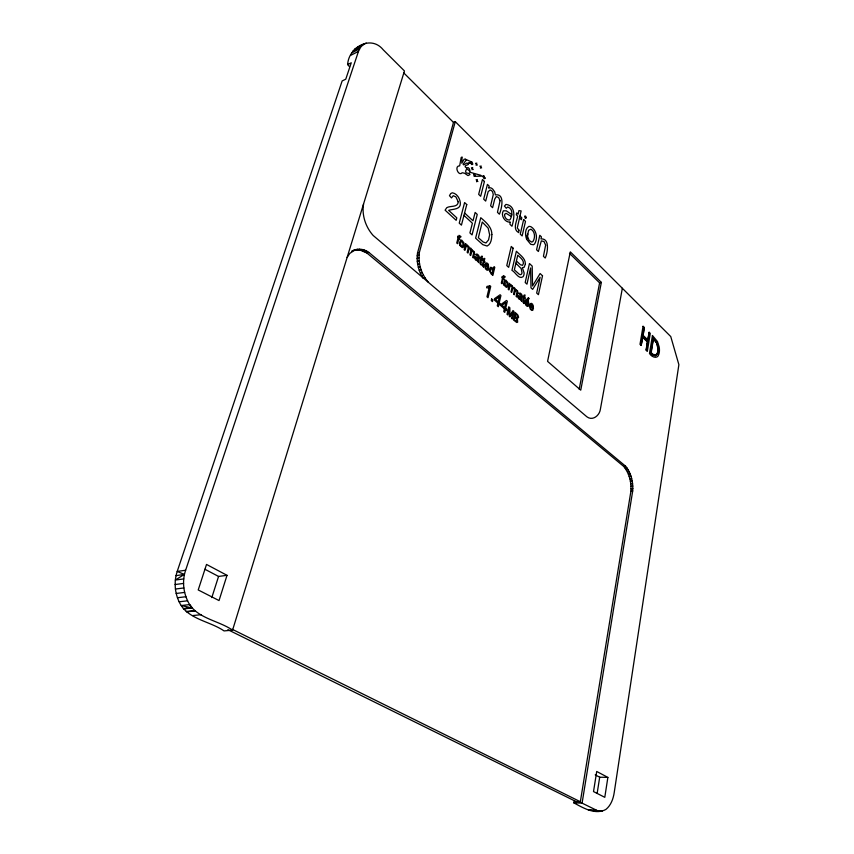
<?xml version="1.0" encoding="UTF-8"?>
<svg xmlns="http://www.w3.org/2000/svg" width="854" height="854" viewBox="0 0 854 854"><rect width="100%" height="100%" fill="white"/><g stroke="black" fill="none" stroke-linecap="round" stroke-linejoin="round"><path stroke-width="1.28" d="M422.634 277.593C418.311 270.27 416.229 261.463 417.521 253.008L453.485 122.41L455.278 121.652L670.753 336.551L678.877 364.669L614.239 792.437C613.311 798.703 611.005 805.322 605.913 809.411C595.419 815.346 582.866 807.777 573.792 802.813L574.016 801.5L580.346 801.735L630.903 491.242C631.501 482.553 629.462 473.287 623.794 466.497L366.942 253.04L360.1 250.094L353.503 250.425M428.409 282.354C421.332 274.283 417.819 263.032 419.378 252.378L455.278 121.652M347.653 64.573C348.528 47.248 370.892 34.555 383.168 49.745L404.444 70.957L232.566 630.156L224.036 630.914C209.785 621.007 186.983 619.299 179.137 601.792C174.622 592.409 173.917 581.307 177.205 571.433L342.144 80.949L345.763 79.198L351.261 62.79L347.653 64.573L349.521 66.729M232.566 630.156C218.282 620.196 195.438 618.392 187.602 600.81C183.172 591.374 182.201 580.133 185.628 570.248L358.445 51.453L360.783 46.885L364.21 43.906M596.626 810.329L588.363 809.976L600.383 811.3L598.494 811.193L582.086 803.144L632.697 490.975C633.294 482.275 631.255 472.999 625.587 466.199L368.821 252.378C363.804 248.727 356.929 248.13 351.496 251.279M526.032 218.154L525.594 216.083L524.655 216.137L525.306 218.368L526.149 217.279M483.951 176.073L483.738 176.073A1.43 0.822 70.7 0 0 483.353 177.589L484.09 178.657L484.869 178.475L483.951 176.073L474.13 176.33L473.66 174.163L474.461 173.981L475.166 176.319L475.294 175.412M363.548 204.031C361.669 215.24 365.661 227.047 373.145 235.469L586.858 416.773C592.665 421.289 599.711 415.386 600.394 409.151L622.342 288.268M470.928 163.135L471.856 162.057L472.561 164.406L471.76 164.576L471.002 163.488L471.056 162.228M472.561 164.406L472.689 163.498M607.867 777.396L604.792 797.326L593.519 791.573L596.711 771.472L607.867 777.396L599.689 777.204L595.217 774.856M597.159 793.323L599.689 777.204M579.204 389.253L599.604 282.877L569.501 253.328M601.344 282.386L580.752 390.161L547.574 361.37L570.312 251.866L601.344 282.386L599.604 282.877M484.869 178.475L484.997 177.579M481.048 165.9L480.428 168.174M476.681 181.806L477.301 179.489M476.137 165.302L476.756 163.007M472.027 169.786L472.657 167.491M227.015 575.318L219.03 600.565L198.213 589.943L206.519 564.441L227.015 575.318L218.56 576.439L204.907 569.244M211.803 597.597L218.56 576.439M347.13 257.406L349.852 253.36L355.381 249.752M185.628 570.248L177.205 571.433L184.315 574.411L175.337 580.047L183.77 578.916M359.705 46.372L366.259 43.074M354.709 49.03L362.374 45.187M353.118 50.738L360.783 46.885M351.795 52.831L359.459 48.988M350.77 55.296L358.445 51.453M471.408 161.961L468.184 163.445L466.69 163.093L463.797 164.929L463.081 164.214L466.113 160.253L465.195 159.047L464.117 159.26L461.768 163.199L462.121 156.987L461.181 157.488L459.665 165.836C453.784 165.793 458.598 176.853 462.206 172.754L464.576 173.223L467.992 175.593L469.967 174.568L469.444 173.618L466.049 172.828L465.611 171.12L466.711 168.793L470.084 171.28L469.39 168.889L468.355 167.726L466.209 167.726L465.11 166.786L465.654 165.623L468.355 164.459L468.184 163.445L471.205 162.057M356.556 47.76L358.616 46.917M355.616 249.944L357.506 249.272M357.837 249.838L359.715 249.165M360.1 250.094L361.979 249.432M362.395 250.724L364.274 250.062M364.69 251.716L366.569 251.055M366.942 253.04L368.821 252.378M417.521 253.008L419.378 252.378M417.2 255.698L419.058 255.068M417.115 258.516L418.972 257.897M417.286 261.431L419.143 260.812M417.702 264.398L419.56 263.779M418.353 267.377L420.221 266.758M419.239 270.302L421.107 269.693M420.349 273.163L422.207 272.554M421.652 275.885L423.509 275.287M423.125 278.447L424.993 277.849M623.794 466.497L625.587 466.199M625.075 468.088L626.868 467.789M626.27 469.903L628.064 469.615M627.359 471.92L629.152 471.621M628.33 474.087L630.124 473.799M629.163 476.393L630.957 476.105M629.857 478.806L631.65 478.528M630.401 481.293L632.184 481.005M630.775 483.812L632.568 483.524M630.989 486.332L632.782 486.054M631.031 488.819L632.825 488.541M630.903 491.242L632.697 490.975M176.031 575.649L184.315 574.411M175.123 584.531L183.567 583.431M175.412 589.036L183.856 587.958M176.191 593.466L184.645 592.42M177.44 597.747L185.894 596.732M179.137 601.792L187.602 600.81M191.83 607.706L183.354 608.646L192.235 607.973L189.737 604.579L181.261 605.529L192.235 607.973L183.759 608.902M186.236 611.485L194.723 610.578M186.599 611.838L195.075 610.941M192.801 615.563L201.298 614.677M573.792 802.813L582.086 803.144M596.391 810.852L602.273 811.108M469.444 172.113L480.909 175.316M465.59 159.292L471.856 162.057M227.858 629.676L576.076 801.575M232.245 629.291L580.346 801.735M515.122 316.204L517.278 317.827L517.695 316.076L515.635 313.941L514.332 319.663L516.659 321.414L517.278 319.844L514.919 317.09M498.928 304.035L500.049 305.027L500.348 303.757L499.227 302.764M505.376 309.714L506.486 310.696L506.785 309.426L505.664 308.443M459.1 237.722L459.815 239.344L458.897 238.512M481.88 258.356L482.457 259.84L481.688 259.136M484.303 260.555L484.891 262.029L484.111 261.335M503.444 277.892L504.116 279.439L503.262 278.66M524.623 297.075L525.167 298.494L524.452 297.843M516.414 260.993L520.545 264.783L522.584 265.327C525.466 261.388 520.342 257.481 517.737 255.25L514.364 269.832L519.211 274.177A3.832 2.22 73.7 0 0 522.007 272.896L521.164 268.53L515.891 263.245M463.957 215.4L472.39 223.225L469.913 232.939L472.059 234.903L477.258 214.429L475.144 212.443L473.009 220.812L464.587 212.977M642.4 336.124L647.94 341.504L646.435 350.535L647.311 351.378L650.289 333.391L649.424 332.548L648.143 340.255L642.614 334.875M519.51 217.909L521.378 219.724L521.826 217.813L519.958 215.998M477.898 181.55L476.084 179.756M471.429 167.726L473.255 169.54M403.59 72.739L453.485 122.41M479.841 166.135L481.635 167.939M475.539 163.242L477.354 165.057M523.683 301.238L524.142 303.629L522.872 302.145L523.737 297.192L523.214 296.722L524.228 294.993L525.071 295.046L523.683 301.238M507.265 282.866L506.721 286.058L505.707 286.175L504.575 283.112L504.17 285.289L506.39 287.382L507.361 287.04L508.141 284.788L507.959 282.781L505.888 280.144L504.757 280.24L503.743 283.314L504.17 285.289L505.44 281.201L507.265 282.866M527.601 233.879L527.58 236.419L529.128 240.454L531.743 242.098L532.928 241.543C535.394 237.807 535.159 231.562 530.964 229.192L528.626 230.302L526.63 239.291L530.718 244.287L533.419 244.756L534.508 244.052C538.095 238.576 536.622 230.025 530.814 226.641L528.989 226.342C524.655 228.637 525.093 235.277 526.63 239.291L527.601 233.879M480.834 262.605L481.304 265.071L479.937 263.502L480.919 258.442L480.354 257.929L481.475 256.2L482.393 256.285L480.834 262.605M483.268 264.804L483.738 267.27L482.382 265.701L483.353 260.641L482.788 260.128L483.908 258.399L484.816 258.495L483.268 264.804M463.199 243.006L462.58 246.272L461.48 246.347L460.274 243.134L459.815 245.365L462.206 247.617L463.263 247.297L464.128 245.023L463.957 242.942L461.736 240.145L460.498 240.198L459.377 243.315L459.815 245.365L461.235 241.212L463.199 243.006M520.844 299.807L521.58 301.334L522.37 296.423L521.538 294.171L520.033 293.007L518.72 293.733L521.506 295.484L520.865 298.783L519.435 298.622L518.784 296.925L519.349 296.477L521.282 297.544L521.452 296.765L518.325 295.601A2.039 1.196 74.4 0 0 517.994 297.395L518.762 298.911L520.844 299.807M510.051 222.157L509.998 224.346L511.984 226.235C514.097 219.243 516.649 205.633 505.92 204.405L504.468 206.102L506.262 208.248L507.735 206.988C513.126 208.835 512.528 215.528 510.105 219.553L509.358 220.044C506.529 220.225 504.17 216.991 504.607 214.311L506.102 213.297L511.215 216.457L511.674 214.514L506.305 210.831L503.39 210.799C500.412 215.165 504.799 222.488 510.051 222.157M477.76 261.004L478.55 262.605L479.446 257.588L478.56 255.239L476.948 253.98L475.518 254.673L478.518 256.584L477.792 259.958L476.244 259.733L475.55 257.951L476.169 257.524L478.261 258.698L478.453 257.908L475.07 256.574A2.124 1.281 72.6 0 0 474.696 258.41L475.507 260L477.76 261.004M491.851 234.508C491.712 238.608 491.285 243.998 487.111 246.048L482.766 244.628L475.614 238.17L480.759 217.717C485.809 222.136 491.979 227.1 491.851 234.508M492.907 269.875L492.128 274.828L492.833 275.458L494.786 267.323L494.039 266.64L493.334 269.554L492.662 268.028L490.708 267.227L489.513 270.835L491.242 274.134L492.31 274.081L492.833 271.978L492.085 273.301L490.388 271.743L491.199 268.305L492.907 269.875M529.661 305.177L530.217 309.02L531.69 310.44L532.821 310.312L532.544 308.956L531.177 309.159L530.419 307.856L530.345 306.042L533.462 308.849L532.672 304.27L531.455 303.351L530.366 303.629L529.661 305.177M525.146 301.099L525.701 304.963L527.185 306.383L528.338 306.266L528.05 304.899L526.672 305.102L525.904 303.789L525.84 301.974L528.978 304.803L528.188 300.213L526.961 299.284L525.861 299.551L525.146 301.099M484.837 264.708L485.403 268.7L486.993 270.216L488.232 270.142L488.691 269.565L487.933 268.732L486.449 268.871L485.638 267.505L485.574 265.626L488.936 268.668L488.125 263.918L486.812 262.915L485.627 263.139L484.837 264.708M658.071 349.072L657.655 352.392L656.032 354.72L653.267 354.495L651.196 352.702L653.459 338.889L656.459 342.678L658.071 349.072M458.182 201.715C458.224 207.8 450.304 205.43 446.749 207.714L445.105 210.159L456.175 220.321L456.815 217.866L448.638 210.34C452.994 208.899 461.171 209.742 460.327 202.75C459.847 198.384 456.943 193.452 452.289 192.79L450.688 193.612L449.482 195.694L451.51 197.925L453.218 195.726L455.865 196.836L458.182 201.715M658.573 350.215L657.655 354.122L655.488 355.947L652.766 355.061L650.556 353.022L653.086 337.597L657.441 343.618L658.573 350.215M518.944 230.174L518.698 232.63C512.293 229.203 516.862 221.239 517.652 216.105L516.275 214.781L516.723 212.859L518.1 214.194L518.944 210.607L521.132 210.938L517.289 227.901L518.944 230.174M525.37 264.014L524.207 267.249L522.338 267.612L524.121 272.96A6.96 4.024 73.7 0 1 522.958 276.792C518.752 279.824 515.186 271.764 511.952 270.355L516.382 251.257C519.883 254.962 525.53 258.207 525.37 264.014M518.581 317.176L517.407 318.649L517.641 322.193L516.766 322.524L513.414 319.919L515.111 312.425L517.695 314.784L518.581 317.176M545.642 245.077L543.432 256.317L545.226 258.025C547.563 253.126 550.232 238.138 540.966 238.906L541.425 236.857L539.803 235.288L536.579 249.752L538.394 251.492L541.319 240.871L544.009 241.543L545.642 245.077M500.07 200.722L497.455 212.336L499.387 214.183C501.394 209.796 505.547 193.271 495.384 194.893L494.701 191.883L492.769 189.172A6.736 3.875 71.2 0 0 489.555 187.805L488.669 188.168L489.193 186.108L487.431 184.389L483.695 199.185L485.68 201.085L488.146 191.691L490.132 189.983A4.729 2.722 71.2 0 1 492.683 192.022L493.26 194.637L490.623 205.814L492.587 207.682L494.712 199.099L496.323 196.569L498.587 197.487L500.07 200.722M489.652 234.871L488.531 239.921L485.99 242.952L483.172 242.013L478.347 237.679L482.254 222.072L488.157 228.114L489.652 234.871M652.445 335.515L649.488 353.471C651.549 357.1 657.761 359.641 658.925 354.015A10.59 5.434 77.3 0 0 659.192 347.002L657.473 341.547L652.445 335.515M653.299 338.312L650.919 352.841C652.317 354.954 656.021 356.812 657.42 353.705A8.284 4.249 77.3 0 0 658.295 350.012L657.217 343.831L653.299 338.312M647.578 341.685L646.147 350.257L647.289 341.824L642.784 337.447L641.162 345.464L642.614 336.871L647.578 341.685M649.136 332.27L647.93 339.529L649.136 332.27M643.051 326.303L639.998 344.354L640.874 345.187L643.916 327.146L643.051 326.303M644.204 327.434L643.201 334.928L644.204 327.434M517.812 292.548L516.819 297.043L516.094 296.391L517.054 291.79L516.723 290.84L515.304 290.648L515.667 289.506L517.577 290.862L517.812 292.548M474.546 253.414L473.426 257.993L472.646 257.3L473.735 252.603L473.372 251.61L471.846 251.354L472.251 250.19L474.312 251.674L474.546 253.414M514.503 289.677L513.542 294.096L514.279 294.758L515.667 289.506L514.311 287.584L512.795 287.35L512.325 285.941L510.98 291.79L511.706 292.452L512.806 288.289L514.289 288.684L514.503 289.677M542.525 275.799L538.415 294.673L536.664 293.061L540.123 277.24L532.65 289.378L530.996 287.862L530.59 267.985L526.971 284.158L525.189 282.514L529.459 263.534L532.202 266.117L532.533 285.973L540.112 273.536L542.525 275.799M512.998 312.02L511.567 318.307L512.272 318.916L513.969 311.422L512.998 310.557L509.934 315.564L509.838 307.76L508.738 306.789L507.02 314.304L507.724 314.923L509.187 308.518L509.315 316.322L509.977 316.898L512.998 312.02M523.651 219.585L520.267 234.156L522.136 235.939L525.498 221.378L523.651 219.585M509.539 283.411L508.183 289.271L508.92 289.933L510.201 285.61L511.386 286.421L511.845 285.727L510.905 284.553L509.998 284.894L509.539 283.411M504.362 308.817L503.743 311.507L504.757 312.404L507.34 301.206L506.518 300.48L501.063 304.387L500.764 305.647L504.362 308.817M505.824 302.508L504.65 307.557L502.067 305.273L505.824 302.508M513.147 248.226L508.674 267.345L506.764 265.594L511.258 246.454L513.147 248.226M502.707 277.219L501.319 283.101L502.067 283.774L503.572 277.347L503.881 276.76L504.831 277.443L505.141 276.685L503.369 275.575L502.526 277.998L501.864 277.401L502.045 276.632L502.707 277.219M497.903 303.127L497.274 305.828L498.298 306.725L500.924 295.505L500.092 294.769L494.562 298.654L494.263 299.925L497.903 303.127M499.387 296.808L498.202 301.868L495.576 299.551L499.387 296.808M491.648 298.985L491.263 300.565L492.448 301.601L492.822 300.021L491.648 298.985M470.981 250.318L469.903 254.834L470.693 255.538L472.251 250.19L470.8 248.151L469.145 247.852L468.654 246.379L467.138 252.346L467.928 253.051L469.156 248.824L470.757 249.293L470.981 250.318M489.523 286.207L486.972 296.786L488.018 297.704L490.73 286.389L490.057 285.791L486.929 286.442L486.609 287.777L489.096 287.958L489.523 286.207M484.431 181.475L480.663 196.281L478.667 194.37L482.446 179.553L484.431 181.475M465.654 243.657L464.128 249.635L464.928 250.35L466.359 245.952L467.629 246.838L468.141 246.144L467.138 244.895L466.135 245.205L465.654 243.657M457.595 236.355L458.096 237.786L459.036 235.341L460.957 236.547L460.605 237.327L459.591 236.569L459.249 237.166L457.552 243.71L456.751 242.995L458.31 237.006L457.595 236.355M466.764 204.576L461.427 225.136L459.238 223.14L464.608 202.558L466.764 204.576M528.37 297.779L527.505 298.825L528.103 299.359L529.309 298.622L528.37 297.779M531.423 304.344L530.569 305.262L532.896 307.376L532.747 305.625L531.423 304.344M526.918 300.277L526.053 301.195L528.412 303.319L528.252 301.558L526.918 300.277M486.759 263.939L485.819 264.847L488.339 267.121L488.189 265.306L486.759 263.939"/></g></svg>
